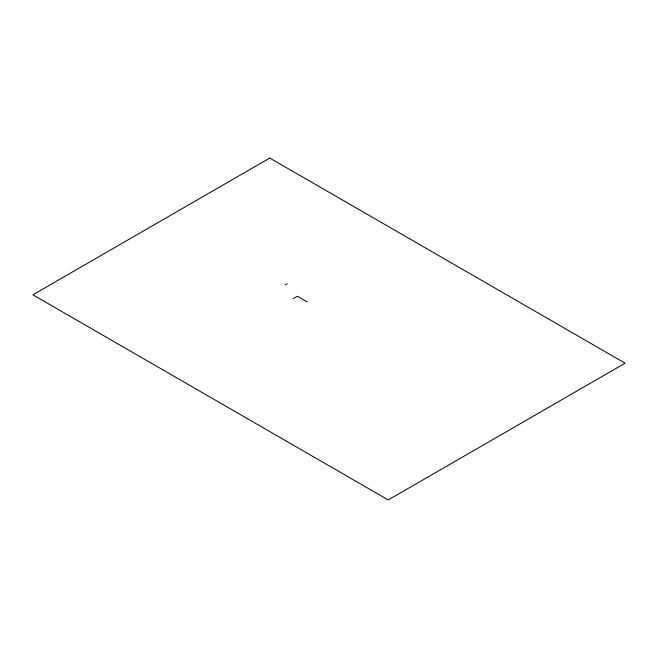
<?xml version="1.0" encoding="UTF-8"?>
<svg xmlns="http://www.w3.org/2000/svg" width="658" height="658" viewBox="0 0 658 658"><rect width="100%" height="100%" fill="white"/><g stroke="black" fill="none" stroke-linecap="round" stroke-linejoin="round"><path stroke-width="0.99" d="M285.12 284.881L287.11 283.73M293.197 298.658L297.342 296.264L307.163 301.932M269.78 158.052L32.9 294.809L388.22 499.948L625.1 363.191L269.78 158.052"/></g></svg>
